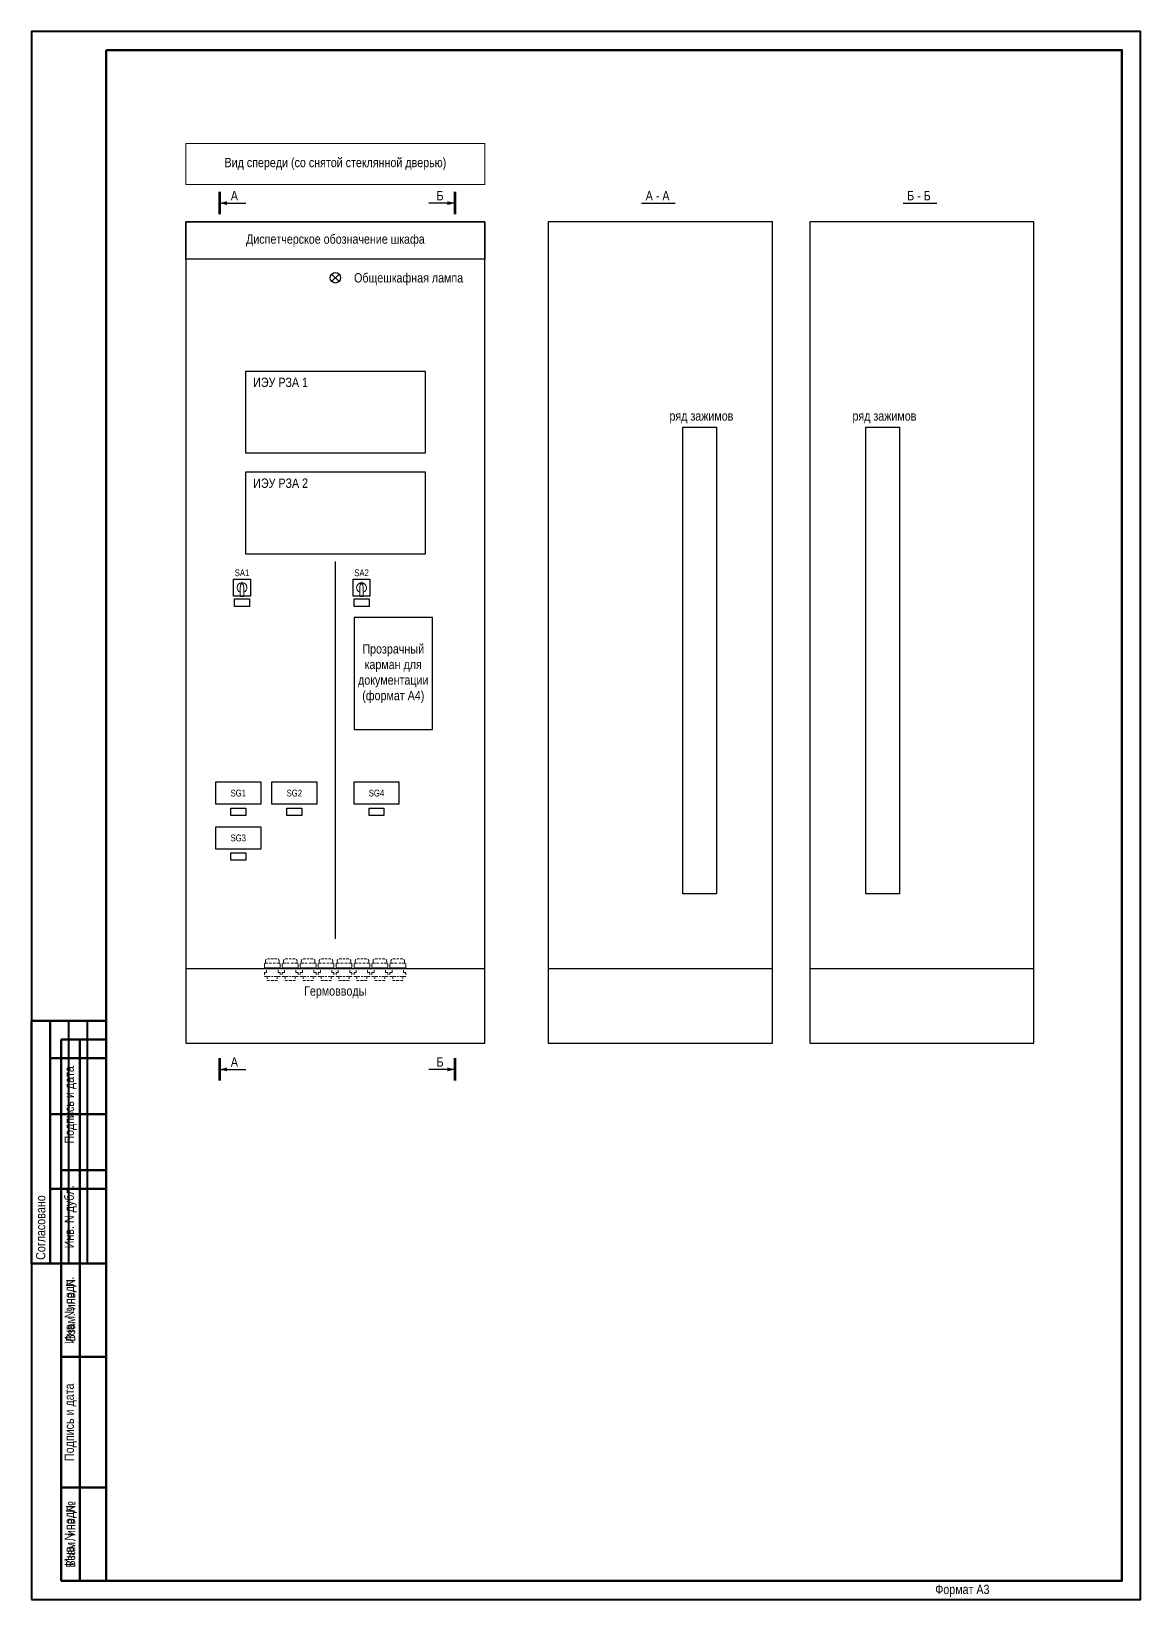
# Model space of a CAD drawing. Header units: millimetres. Extents: x 2179 to 12176, y -20554 to -12004.
# Drawn here: x 11879 to 12176, y -16522 to -16102 of the extents above; entities that cross this region are included whole.
import ezdxf
from ezdxf.enums import TextEntityAlignment as Align

# ---------------------------------------------------------------- set-up
doc = ezdxf.new("R2010")
doc.units = ezdxf.units.MM
doc.linetypes.add('Standard', pattern=[0])
doc.linetypes.add('штриховая2', pattern=[9.525, 6.35, -3.175])
doc.layers.add('Free_graphics', color=56, linetype='Continuous')
doc.layers.add('Основная', color=7, linetype='Continuous', lineweight=30)
doc.layers.add('Толстая', color=7, linetype='Continuous', lineweight=53)
doc.layers.add('Рамка внешняя', color=8, linetype='Continuous', lineweight=40, plot=False)
doc.styles.add('2.5_Gost_RD', font='ARIALN.TTF', dxfattribs={"height": 2.5})
doc.styles.add('Narrow', font='ARIALN.TTF')
doc.styles.get("Standard").update_dxf_attribs({"font": 'ARIALN.TTF'})

# ---------------------------------------------------------------- blocks, each defined once
blk = doc.blocks.new('*T86')
at = {"color": 0, "linetype": 'ByBlock', "lineweight": 50, "transparency": 16777216}
for p, q in [((0, 0), (0, 85)), ((0, 85), (12, 85)), ((5, 0), (5, 85)), ((12, 0), (12, 85)), ((0, 60), (12, 60)), ((0, 25), (12, 25)), ((0, 0), (12, 0))]:
    blk.add_line(p, q, dxfattribs=at)
at = {"color": 0, "transparency": 16777216, "char_height": 2.5, "attachment_point": 5, "rotation": 90, "style": '2.5_Gost_RD'}
for s, insert, width in [('Инв. № подл.', (2.5, 72.5), 23), ('Подпись и дата', (2.5, 42.5), 33), ('Взам. инв. №', (2.5, 12.5), 23)]:
    blk.add_mtext(s, dxfattribs=dict(at, insert=insert, width=width))
blk = doc.blocks.new('*T87')
at = {"color": 0, "linetype": 'ByBlock', "lineweight": 50, "transparency": 16777216}
for p, q in [((0, 0), (0, 65)), ((0, 65), (20, 65)), ((5, 0), (5, 65)), ((20, 0), (20, 65)), ((5, 55), (20, 55)), ((5, 40), (20, 40)), ((5, 20), (20, 20)), ((0, 0), (20, 0))]:
    blk.add_line(p, q, dxfattribs=at)
at = {"color": 0, "linetype": 'ByBlock', "lineweight": -2, "transparency": 16777216}
for p, q in [((10, 0), (10, 65)), ((15, 0), (15, 65))]:
    blk.add_line(p, q, dxfattribs=at)
at = {"color": 0, "transparency": 16777216, "insert": (2.5, 1), "char_height": 2.5, "width": 63, "attachment_point": 4, "rotation": 90, "style": '2.5_Gost_RD'}
blk.add_mtext('Согласовано', dxfattribs=at)
blk = doc.blocks.new('*T88')
at = {"color": 0, "linetype": 'ByBlock', "lineweight": 50, "transparency": 16777216}
for p, q in [((0, 0), (0, 145)), ((0, 145), (12, 145)), ((5, 0), (5, 145)), ((12, 0), (12, 145)), ((0, 110), (12, 110)), ((0, 85), (12, 85)), ((0, 60), (12, 60)), ((0, 25), (12, 25)), ((0, 0), (12, 0))]:
    blk.add_line(p, q, dxfattribs=at)
at = {"color": 0, "transparency": 16777216, "char_height": 2.5, "attachment_point": 5, "rotation": 90, "style": '2.5_Gost_RD'}
for s, insert, width in [('{\\C256;Подпись и дата}', (2.5, 127.5), 33), ('{\\C256;Инв. N дубл.}', (2.5, 97.5), 23), ('{\\C256;Взам. инв. N}', (2.5, 72.5), 23), ('Подпись и дата', (2.5, 42.5), 33), ('Инв. N подл.', (2.5, 12.5), 23)]:
    blk.add_mtext(s, dxfattribs=dict(at, insert=insert, width=width))
blk = doc.blocks.new('*U85')
blk.add_lwpolyline([(0, 0), (297, 0), (297, 420), (0, 420)], close=True)
at = {"lineweight": 50}
blk.add_lwpolyline([(20, 415), (292, 415), (292, 5), (20, 5)], close=True, dxfattribs=at)
for name, p in [('*T87', (0, 90)), ('*T88', (8, 5)), ('*T86', (8, 5))]:
    blk.add_blockref(name, p)
at = {"style": '2.5_Gost_RD', "flags": 8}
blk.add_attdef('ФОРМАТ', text='', height=2.5, dxfattribs=at).set_placement((242, 4), align=Align.TOP_LEFT)
blk = doc.blocks.new('*T162')
at = {"layer": 'Defpoints', "color": 8, "linetype": 'ByBlock', "lineweight": 0, "transparency": 16777216}
for p, q in [((0, 0), (80, 0)), ((0, 0), (0, -11)), ((80, 0), (80, -11)), ((0, -11), (80, -11))]:
    blk.add_line(p, q, dxfattribs=at)
at = {"layer": 'Основная', "color": 0, "transparency": 16777216, "insert": (40, -5.5), "char_height": 2.5, "width": 78, "attachment_point": 5}
blk.add_mtext('Вид спереди (со снятой стеклянной дверью) ', dxfattribs=at)
blk = doc.blocks.new('Переключатель')
at = {"ltscale": 0.35}
blk.add_line((-0.46875, -2.25), (0.46875, -2.25), dxfattribs=at)
blk.add_lwpolyline([(-2.25, 2.25), (2.25, 2.25), (2.25, -2.25), (-2.25, -2.25)], close=True, dxfattribs=at)
at = {"layer": 'Free_graphics', "color": 0, "linetype": 'Standard', "lineweight": 9}
for p, q in [((-0.46875, 0), (-0.328125, 0.9375)), ((-0.46875, -2.25), (-0.46875, 0)), ((-0.328125, 0.9375), (0, 1.5)), ((-0.328125, 0.9375), (0.328125, 0.9375)), ((0.328125, 0.9375), (0, 1.5)), ((0.46875, 0), (0.328125, 0.9375)), ((0.46875, -2.25), (0.46875, 0))]:
    blk.add_line(p, q, dxfattribs=at)
for radius, start, end in [(1.317188, 95, 249), (1.314375, 291, 85)]:
    blk.add_arc((0, 0), radius, start, end, dxfattribs=at)

msp = doc.modelspace()

# ---------------------------------------------------------------- linework, layer by layer
at = {"linetype": 'штриховая2', "lineweight": 13, "ltscale": 0.1}
for p, q in [((11942.26, -16350.41), (11943.5, -16350.41)), ((11944.75, -16350.41), (11943.5, -16350.41)), ((11947.06, -16350.41), (11948.3, -16350.41)), ((11949.55, -16350.41), (11948.3, -16350.41)), ((11951.86, -16350.41), (11953.1, -16350.41)), ((11954.35, -16350.41), (11953.1, -16350.41)), ((11956.66, -16350.41), (11957.9, -16350.41)), ((11959.15, -16350.41), (11957.9, -16350.41)), ((11961.46, -16350.41), (11962.7, -16350.41)), ((11963.95, -16350.41), (11962.7, -16350.41)), ((11966.26, -16350.41), (11967.5, -16350.41)), ((11968.75, -16350.41), (11967.5, -16350.41)), ((11971.06, -16350.41), (11972.3, -16350.41)), ((11973.55, -16350.41), (11972.3, -16350.41)), ((11975.86, -16350.41), (11977.1, -16350.41)), ((11978.35, -16350.41), (11977.1, -16350.41)), ((11941.39, -16351.75), (11941.39, -16353)), ((11941.39, -16353), (11941.39, -16351.75)), ((11941.39, -16354.06), (11941.39, -16355.11)), ((11941.39, -16354.06), (11941.97, -16354.06)), ((11941.68, -16351.08), (11941.68, -16351.56)), ((11941.68, -16351.56), (11943.5, -16351.56)), ((11941.97, -16354.06), (11941.97, -16353)), ((11945.33, -16351.56), (11943.5, -16351.56)), ((11945.04, -16354.06), (11945.04, -16353)), ((11945.62, -16354.06), (11945.04, -16354.06)), ((11945.33, -16351.08), (11945.33, -16351.56)), ((11945.62, -16351.75), (11945.62, -16353)), ((11945.62, -16353), (11945.62, -16351.75)), ((11945.62, -16354.06), (11945.62, -16355.11)), ((11946.19, -16354.06), (11946.19, -16355.11)), ((11946.19, -16354.06), (11946.77, -16354.06)), ((11946.48, -16351.08), (11946.48, -16351.56)), ((11946.48, -16351.56), (11948.3, -16351.56)), ((11946.77, -16354.06), (11946.77, -16353)), ((11950.13, -16351.56), (11948.3, -16351.56)), ((11949.84, -16354.06), (11949.84, -16353)), ((11950.42, -16354.06), (11949.84, -16354.06)), ((11950.13, -16351.08), (11950.13, -16351.56)), ((11950.42, -16351.75), (11950.42, -16353)), ((11950.42, -16353), (11950.42, -16351.75)), ((11950.42, -16354.06), (11950.42, -16355.11)), ((11950.99, -16351.75), (11950.99, -16353)), ((11950.99, -16353), (11950.99, -16351.75)), ((11950.99, -16354.06), (11950.99, -16355.11)), ((11950.99, -16354.06), (11951.57, -16354.06)), ((11951.28, -16351.08), (11951.28, -16351.56)), ((11951.28, -16351.56), (11953.1, -16351.56)), ((11951.57, -16354.06), (11951.57, -16353)), ((11954.93, -16351.56), (11953.1, -16351.56)), ((11954.64, -16354.06), (11954.64, -16353)), ((11955.22, -16354.06), (11954.64, -16354.06)), ((11954.93, -16351.08), (11954.93, -16351.56)), ((11955.22, -16351.75), (11955.22, -16353)), ((11955.22, -16353), (11955.22, -16351.75)), ((11955.22, -16354.06), (11955.22, -16355.11)), ((11955.79, -16351.75), (11955.79, -16353)), ((11955.79, -16353), (11955.79, -16351.75)), ((11955.79, -16354.06), (11955.79, -16355.11)), ((11955.79, -16354.06), (11956.37, -16354.06)), ((11956.08, -16351.08), (11956.08, -16351.56)), ((11956.08, -16351.56), (11957.9, -16351.56)), ((11956.37, -16354.06), (11956.37, -16353)), ((11959.73, -16351.56), (11957.9, -16351.56)), ((11959.44, -16354.06), (11959.44, -16353)), ((11960.02, -16354.06), (11959.44, -16354.06)), ((11959.73, -16351.08), (11959.73, -16351.56)), ((11960.02, -16351.75), (11960.02, -16353)), ((11960.02, -16353), (11960.02, -16351.75)), ((11960.02, -16354.06), (11960.02, -16355.11)), ((11960.59, -16351.75), (11960.59, -16353)), ((11960.59, -16353), (11960.59, -16351.75)), ((11960.59, -16351.75), (11960.59, -16353)), ((11960.59, -16353), (11960.59, -16351.75)), ((11960.59, -16354.06), (11960.59, -16355.11)), ((11960.59, -16354.06), (11961.17, -16354.06)), ((11960.59, -16354.06), (11960.59, -16355.11)), ((11960.88, -16351.08), (11960.88, -16351.56)), ((11960.88, -16351.56), (11962.7, -16351.56)), ((11961.17, -16354.06), (11961.17, -16353)), ((11964.53, -16351.56), (11962.7, -16351.56)), ((11964.24, -16354.06), (11964.24, -16353)), ((11964.82, -16354.06), (11964.24, -16354.06)), ((11964.53, -16351.08), (11964.53, -16351.56)), ((11964.82, -16351.75), (11964.82, -16353)), ((11964.82, -16353), (11964.82, -16351.75)), ((11964.82, -16354.06), (11964.82, -16355.11)), ((11965.39, -16351.75), (11965.39, -16353)), ((11965.39, -16353), (11965.39, -16351.75)), ((11965.39, -16354.06), (11965.39, -16355.11)), ((11965.39, -16354.06), (11965.97, -16354.06)), ((11965.68, -16351.08), (11965.68, -16351.56)), ((11965.68, -16351.56), (11967.5, -16351.56)), ((11965.97, -16354.06), (11965.97, -16353)), ((11969.33, -16351.56), (11967.5, -16351.56)), ((11969.04, -16354.06), (11969.04, -16353)), ((11969.62, -16354.06), (11969.04, -16354.06)), ((11969.33, -16351.08), (11969.33, -16351.56)), ((11969.62, -16351.75), (11969.62, -16353)), ((11969.62, -16353), (11969.62, -16351.75)), ((11969.62, -16354.06), (11969.62, -16355.11)), ((11970.19, -16351.75), (11970.19, -16353)), ((11970.19, -16353), (11970.19, -16351.75)), ((11970.19, -16354.06), (11970.19, -16355.11)), ((11970.19, -16354.06), (11970.77, -16354.06)), ((11970.48, -16351.08), (11970.48, -16351.56)), ((11970.48, -16351.56), (11972.3, -16351.56)), ((11970.77, -16354.06), (11970.77, -16353)), ((11974.13, -16351.56), (11972.3, -16351.56)), ((11973.84, -16354.06), (11973.84, -16353)), ((11974.42, -16354.06), (11973.84, -16354.06)), ((11974.13, -16351.08), (11974.13, -16351.56)), ((11974.42, -16351.75), (11974.42, -16353)), ((11974.42, -16353), (11974.42, -16351.75)), ((11974.42, -16354.06), (11974.42, -16355.11)), ((11974.99, -16351.75), (11974.99, -16353)), ((11974.99, -16353), (11974.99, -16351.75)), ((11974.99, -16354.06), (11974.99, -16355.11)), ((11974.99, -16354.06), (11975.57, -16354.06)), ((11975.28, -16351.08), (11975.28, -16351.56)), ((11975.28, -16351.56), (11977.1, -16351.56)), ((11975.57, -16354.06), (11975.57, -16353)), ((11978.93, -16351.56), (11977.1, -16351.56)), ((11978.64, -16354.06), (11978.64, -16353)), ((11979.22, -16354.06), (11978.64, -16354.06)), ((11978.93, -16351.08), (11978.93, -16351.56)), ((11979.22, -16351.75), (11979.22, -16353)), ((11979.22, -16353), (11979.22, -16351.75)), ((11979.22, -16354.06), (11979.22, -16355.11)), ((11941.39, -16355.11), (11943.5, -16355.11)), ((11942.16, -16355.11), (11942.16, -16356.17)), ((11942.16, -16356.17), (11943.5, -16356.17)), ((11945.62, -16355.11), (11943.5, -16355.11)), ((11944.85, -16356.17), (11943.5, -16356.17)), ((11944.85, -16355.11), (11944.85, -16356.17)), ((11946.19, -16355.11), (11948.3, -16355.11)), ((11946.96, -16355.11), (11946.96, -16356.17)), ((11946.96, -16356.17), (11948.3, -16356.17)), ((11950.42, -16355.11), (11948.3, -16355.11)), ((11949.65, -16356.17), (11948.3, -16356.17)), ((11949.65, -16355.11), (11949.65, -16356.17)), ((11950.99, -16355.11), (11953.1, -16355.11)), ((11951.76, -16355.11), (11951.76, -16356.17)), ((11951.76, -16356.17), (11953.1, -16356.17)), ((11955.22, -16355.11), (11953.1, -16355.11)), ((11954.45, -16356.17), (11953.1, -16356.17)), ((11954.45, -16355.11), (11954.45, -16356.17)), ((11955.79, -16355.11), (11957.9, -16355.11)), ((11956.56, -16355.11), (11956.56, -16356.17)), ((11956.56, -16356.17), (11957.9, -16356.17)), ((11960.02, -16355.11), (11957.9, -16355.11)), ((11959.25, -16356.17), (11957.9, -16356.17)), ((11959.25, -16355.11), (11959.25, -16356.17)), ((11960.59, -16355.11), (11962.7, -16355.11)), ((11961.36, -16355.11), (11961.36, -16356.17)), ((11961.36, -16356.17), (11962.7, -16356.17)), ((11964.82, -16355.11), (11962.7, -16355.11)), ((11964.05, -16356.17), (11962.7, -16356.17)), ((11964.05, -16355.11), (11964.05, -16356.17)), ((11965.39, -16355.11), (11967.5, -16355.11)), ((11966.16, -16355.11), (11966.16, -16356.17)), ((11966.16, -16356.17), (11967.5, -16356.17)), ((11969.62, -16355.11), (11967.5, -16355.11)), ((11968.85, -16356.17), (11967.5, -16356.17)), ((11968.85, -16355.11), (11968.85, -16356.17)), ((11970.19, -16355.11), (11972.3, -16355.11)), ((11970.96, -16355.11), (11970.96, -16356.17)), ((11970.96, -16356.17), (11972.3, -16356.17)), ((11974.42, -16355.11), (11972.3, -16355.11)), ((11973.65, -16356.17), (11972.3, -16356.17)), ((11973.65, -16355.11), (11973.65, -16356.17)), ((11974.99, -16355.11), (11977.1, -16355.11)), ((11975.76, -16355.11), (11975.76, -16356.17)), ((11975.76, -16356.17), (11977.1, -16356.17)), ((11979.22, -16355.11), (11977.1, -16355.11)), ((11978.45, -16356.17), (11977.1, -16356.17)), ((11978.45, -16355.11), (11978.45, -16356.17))]:
    msp.add_line(p, q, dxfattribs=at)
for points in [[(11941.68, -16351.08), (11941.69, -16350.9), (11941.73, -16350.77), (11941.78, -16350.64), (11941.87, -16350.53), (11941.98, -16350.46), (11942.13, -16350.41), (11942.35, -16350.41)], [(11945.33, -16351.08), (11945.32, -16350.9), (11945.28, -16350.77), (11945.23, -16350.64), (11945.14, -16350.53), (11945.03, -16350.46), (11944.88, -16350.41), (11944.66, -16350.41)], [(11946.48, -16351.08), (11946.49, -16350.9), (11946.53, -16350.77), (11946.58, -16350.64), (11946.67, -16350.53), (11946.78, -16350.46), (11946.93, -16350.41), (11947.15, -16350.41)], [(11950.13, -16351.08), (11950.12, -16350.9), (11950.08, -16350.77), (11950.03, -16350.64), (11949.94, -16350.53), (11949.83, -16350.46), (11949.68, -16350.41), (11949.46, -16350.41)], [(11951.28, -16351.08), (11951.29, -16350.9), (11951.33, -16350.77), (11951.38, -16350.64), (11951.47, -16350.53), (11951.58, -16350.46), (11951.73, -16350.41), (11951.95, -16350.41)], [(11954.93, -16351.08), (11954.92, -16350.9), (11954.88, -16350.77), (11954.83, -16350.64), (11954.74, -16350.53), (11954.63, -16350.46), (11954.48, -16350.41), (11954.26, -16350.41)], [(11956.08, -16351.08), (11956.09, -16350.9), (11956.13, -16350.77), (11956.18, -16350.64), (11956.27, -16350.53), (11956.38, -16350.46), (11956.53, -16350.41), (11956.75, -16350.41)], [(11959.73, -16351.08), (11959.72, -16350.9), (11959.68, -16350.77), (11959.63, -16350.64), (11959.54, -16350.53), (11959.43, -16350.46), (11959.28, -16350.41), (11959.06, -16350.41)], [(11960.88, -16351.08), (11960.89, -16350.9), (11960.93, -16350.77), (11960.98, -16350.64), (11961.07, -16350.53), (11961.18, -16350.46), (11961.33, -16350.41), (11961.55, -16350.41)], [(11964.53, -16351.08), (11964.52, -16350.9), (11964.48, -16350.77), (11964.43, -16350.64), (11964.34, -16350.53), (11964.23, -16350.46), (11964.08, -16350.41), (11963.86, -16350.41)], [(11965.68, -16351.08), (11965.69, -16350.9), (11965.73, -16350.77), (11965.78, -16350.64), (11965.87, -16350.53), (11965.98, -16350.46), (11966.13, -16350.41), (11966.35, -16350.41)], [(11969.33, -16351.08), (11969.32, -16350.9), (11969.28, -16350.77), (11969.23, -16350.64), (11969.14, -16350.53), (11969.03, -16350.46), (11968.88, -16350.41), (11968.66, -16350.41)], [(11970.48, -16351.08), (11970.49, -16350.9), (11970.53, -16350.77), (11970.58, -16350.64), (11970.67, -16350.53), (11970.78, -16350.46), (11970.93, -16350.41), (11971.15, -16350.41)], [(11974.13, -16351.08), (11974.12, -16350.9), (11974.08, -16350.77), (11974.03, -16350.64), (11973.94, -16350.53), (11973.83, -16350.46), (11973.68, -16350.41), (11973.46, -16350.41)], [(11975.28, -16351.08), (11975.29, -16350.9), (11975.33, -16350.77), (11975.38, -16350.64), (11975.47, -16350.53), (11975.58, -16350.46), (11975.73, -16350.41), (11975.95, -16350.41)], [(11978.93, -16351.08), (11978.92, -16350.9), (11978.88, -16350.77), (11978.83, -16350.64), (11978.74, -16350.53), (11978.63, -16350.46), (11978.48, -16350.41), (11978.26, -16350.41)], [(11941.39, -16351.75), (11941.43, -16351.7), (11941.49, -16351.64), (11941.54, -16351.6), (11941.59, -16351.58), (11941.65, -16351.57), (11941.68, -16351.56)], [(11945.62, -16351.75), (11945.58, -16351.7), (11945.52, -16351.64), (11945.47, -16351.6), (11945.42, -16351.58), (11945.36, -16351.57), (11945.33, -16351.56)], [(11946.19, -16351.75), (11946.23, -16351.7), (11946.29, -16351.64), (11946.34, -16351.6), (11946.39, -16351.58), (11946.45, -16351.57), (11946.48, -16351.56)], [(11950.42, -16351.75), (11950.38, -16351.7), (11950.32, -16351.64), (11950.27, -16351.6), (11950.22, -16351.58), (11950.16, -16351.57), (11950.13, -16351.56)], [(11950.99, -16351.75), (11951.03, -16351.7), (11951.09, -16351.64), (11951.14, -16351.6), (11951.19, -16351.58), (11951.25, -16351.57), (11951.28, -16351.56)], [(11955.22, -16351.75), (11955.18, -16351.7), (11955.12, -16351.64), (11955.07, -16351.6), (11955.02, -16351.58), (11954.96, -16351.57), (11954.93, -16351.56)], [(11955.79, -16351.75), (11955.83, -16351.7), (11955.89, -16351.64), (11955.94, -16351.6), (11955.99, -16351.58), (11956.05, -16351.57), (11956.08, -16351.56)], [(11960.02, -16351.75), (11959.98, -16351.7), (11959.92, -16351.64), (11959.87, -16351.6), (11959.82, -16351.58), (11959.76, -16351.57), (11959.73, -16351.56)], [(11960.59, -16351.75), (11960.63, -16351.7), (11960.69, -16351.64), (11960.74, -16351.6), (11960.79, -16351.58), (11960.85, -16351.57), (11960.88, -16351.56)], [(11964.82, -16351.75), (11964.78, -16351.7), (11964.72, -16351.64), (11964.67, -16351.6), (11964.62, -16351.58), (11964.56, -16351.57), (11964.53, -16351.56)], [(11965.39, -16351.75), (11965.43, -16351.7), (11965.49, -16351.64), (11965.54, -16351.6), (11965.59, -16351.58), (11965.65, -16351.57), (11965.68, -16351.56)], [(11969.62, -16351.75), (11969.58, -16351.7), (11969.52, -16351.64), (11969.47, -16351.6), (11969.42, -16351.58), (11969.36, -16351.57), (11969.33, -16351.56)], [(11970.19, -16351.75), (11970.23, -16351.7), (11970.29, -16351.64), (11970.34, -16351.6), (11970.39, -16351.58), (11970.45, -16351.57), (11970.48, -16351.56)], [(11974.42, -16351.75), (11974.38, -16351.7), (11974.32, -16351.64), (11974.27, -16351.6), (11974.22, -16351.58), (11974.16, -16351.57), (11974.13, -16351.56)], [(11974.99, -16351.75), (11975.03, -16351.7), (11975.09, -16351.64), (11975.14, -16351.6), (11975.19, -16351.58), (11975.25, -16351.57), (11975.28, -16351.56)], [(11979.22, -16351.75), (11979.18, -16351.7), (11979.12, -16351.64), (11979.07, -16351.6), (11979.02, -16351.58), (11978.96, -16351.57), (11978.93, -16351.56)]]:
    msp.add_spline(points, degree=3, dxfattribs=at)
at = {"layer": 'Основная'}
msp.add_line((11960.4, -16345), (11960.4, -16244), dxfattribs=at)
at = {"layer": 'Основная', "ltscale": 100}
msp.add_line((11920.4, -16353), (12000.4, -16353), dxfattribs=at)
at = {"layer": 'Основная', "linetype": 'штриховая2', "lineweight": 13, "ltscale": 1000}
for p, q in [((11941.39, -16352.81), (11943.5, -16352.81)), ((11941.39, -16353), (11943.5, -16353)), ((11941.97, -16353), (11941.39, -16353)), ((11945.62, -16352.81), (11943.5, -16352.81)), ((11945.62, -16353), (11943.5, -16353)), ((11945.04, -16353), (11945.62, -16353)), ((11946.19, -16351.75), (11946.19, -16353)), ((11946.19, -16353), (11946.19, -16351.75)), ((11946.19, -16352.81), (11948.3, -16352.81)), ((11946.19, -16353), (11948.3, -16353)), ((11946.77, -16353), (11946.19, -16353)), ((11950.42, -16352.81), (11948.3, -16352.81)), ((11950.42, -16353), (11948.3, -16353)), ((11949.84, -16353), (11950.42, -16353)), ((11950.99, -16352.81), (11953.1, -16352.81)), ((11950.99, -16353), (11953.1, -16353)), ((11951.57, -16353), (11950.99, -16353)), ((11955.22, -16352.81), (11953.1, -16352.81)), ((11955.22, -16353), (11953.1, -16353)), ((11954.64, -16353), (11955.22, -16353)), ((11955.79, -16352.81), (11957.9, -16352.81)), ((11955.79, -16353), (11957.9, -16353)), ((11956.37, -16353), (11955.79, -16353)), ((11960.02, -16352.81), (11957.9, -16352.81)), ((11960.02, -16353), (11957.9, -16353)), ((11959.44, -16353), (11960.02, -16353)), ((11960.59, -16352.81), (11962.7, -16352.81)), ((11960.59, -16353), (11962.7, -16353)), ((11961.17, -16353), (11960.59, -16353)), ((11964.82, -16352.81), (11962.7, -16352.81)), ((11964.82, -16353), (11962.7, -16353)), ((11964.24, -16353), (11964.82, -16353)), ((11965.39, -16352.81), (11967.5, -16352.81)), ((11965.39, -16353), (11967.5, -16353)), ((11965.97, -16353), (11965.39, -16353)), ((11969.62, -16352.81), (11967.5, -16352.81)), ((11969.62, -16353), (11967.5, -16353)), ((11969.04, -16353), (11969.62, -16353)), ((11970.19, -16352.81), (11972.3, -16352.81)), ((11970.19, -16353), (11972.3, -16353)), ((11970.77, -16353), (11970.19, -16353)), ((11974.42, -16352.81), (11972.3, -16352.81)), ((11974.42, -16353), (11972.3, -16353)), ((11973.84, -16353), (11974.42, -16353)), ((11974.99, -16352.81), (11977.1, -16352.81)), ((11974.99, -16353), (11977.1, -16353)), ((11975.57, -16353), (11974.99, -16353)), ((11979.22, -16352.81), (11977.1, -16352.81)), ((11979.22, -16353), (11977.1, -16353)), ((11978.64, -16353), (11979.22, -16353))]:
    msp.add_line(p, q, dxfattribs=at)
at = {"layer": 'Основная', "ltscale": 100}
for points in [[(11929.4, -16148, 0, 1, 0), (11931.4, -16148, 0, 0, 0)], [(11992.4, -16148, 0, 1, 0), (11990.4, -16148, 0, 0, 0)], [(11929.4, -16380, 0, 1, 0), (11931.4, -16380, 0, 0, 0)], [(11992.4, -16380, 0, 1, 0), (11990.4, -16380, 0, 0, 0)]]:
    msp.add_lwpolyline(points, format="xyseb", dxfattribs=at)
for points in [[(11929.4, -16148), (11936.4, -16148)], [(11992.4, -16148), (11985.4, -16148)], [(12042.4, -16148), (12051.4, -16148)], [(12112.4, -16148), (12121.4, -16148)], [(11959.4, -16167), (11961.4, -16169)], [(11959.4, -16169), (11961.4, -16167)], [(11959.4, -16167), (11961.4, -16169)], [(11959.4, -16169), (11961.4, -16167)], [(12017.4, -16353), (12077.4, -16353)], [(12087.4, -16353), (12147.4, -16353)], [(11929.4, -16380), (11936.4, -16380)], [(11992.4, -16380), (11985.4, -16380)]]:
    msp.add_lwpolyline(points, dxfattribs=at)
at = {"layer": 'Основная'}
for points in [[(11920.4, -16373), (12000.4, -16373), (12000.4, -16153), (11920.4, -16153)], [(12077.4, -16153), (12017.4, -16153), (12017.4, -16373), (12077.4, -16373)], [(12147.4, -16153), (12087.4, -16153), (12087.4, -16373), (12147.4, -16373)], [(11936.4, -16193), (11984.4, -16193), (11984.4, -16215), (11936.4, -16215)], [(12053.4, -16208), (12062.4, -16208), (12062.4, -16333), (12053.4, -16333)], [(12102.4, -16208), (12111.4, -16208), (12111.4, -16333), (12102.4, -16333)], [(11936.4, -16220), (11984.4, -16220), (11984.4, -16242), (11936.4, -16242)], [(11933.4, -16254), (11937.4, -16254), (11937.4, -16256), (11933.4, -16256)], [(11965.4, -16254), (11969.4, -16254), (11969.4, -16256), (11965.4, -16256)], [(11965.4, -16289), (11986.4, -16289), (11986.4, -16259), (11965.4, -16259)], [(11932.4, -16310), (11936.4, -16310), (11936.4, -16312), (11932.4, -16312)], [(11947.4, -16310), (11951.4, -16310), (11951.4, -16312), (11947.4, -16312)], [(11969.4, -16310), (11973.4, -16310), (11973.4, -16312), (11969.4, -16312)], [(11932.4, -16322), (11936.4, -16322), (11936.4, -16324), (11932.4, -16324)]]:
    msp.add_lwpolyline(points, close=True, dxfattribs=at)
at = {"layer": 'Основная', "ltscale": 100}
msp.add_lwpolyline([(11920.4, -16153), (12000.4, -16153), (12000.4, -16163), (11920.4, -16163)], close=True, dxfattribs=at)
at = {"layer": 'Основная', "ltscale": 0.35}
for points in [[(11928.4, -16303), (11940.4, -16303), (11940.4, -16309), (11928.4, -16309)], [(11943.4, -16303), (11955.4, -16303), (11955.4, -16309), (11943.4, -16309)], [(11965.4, -16303), (11977.4, -16303), (11977.4, -16309), (11965.4, -16309)], [(11928.4, -16315), (11940.4, -16315), (11940.4, -16321), (11928.4, -16321)]]:
    msp.add_lwpolyline(points, close=True, dxfattribs=at)
msp.add_circle((11960.4, -16168), 1.41, dxfattribs=at)
msp.add_circle((11960.4, -16168), 1.41, dxfattribs=at)
at = {"layer": 'Толстая', "ltscale": 100}
for points in [[(11929.4, -16145), (11929.4, -16151)], [(11992.4, -16145), (11992.4, -16151)], [(11929.4, -16377), (11929.4, -16383)], [(11992.4, -16377), (11992.4, -16383)]]:
    msp.add_lwpolyline(points, dxfattribs=at)

# ---------------------------------------------------------------- block references
msp.add_blockref('*T162', (11920.4, -16132))
at = {"layer": 'Основная', "ltscale": 0.35}
for p in [(11935.4, -16251), (11967.4, -16251)]:
    msp.add_blockref('Переключатель', p, dxfattribs=at)
at = {"layer": 'Рамка внешняя'}
msp.add_blockref('*U85', (11879, -16522), dxfattribs=at).add_auto_attribs({'ФОРМАТ': 'Формат А3'})

# ---------------------------------------------------------------- texts
at = {"layer": 'Основная', "color": 0, "style": 'Narrow'}
for s, p in [('А', (11932.4, -16146)), ('Б', (11987.49, -16146)), ('А - А', (12043.49, -16146)), ('Б - Б', (12113.49, -16146)), ('Общешкафная лампа', (11965.4, -16168)), ('Общешкафная лампа', (11965.4, -16168)), ('ИЭУ РЗА', (11938.4, -16196)), ('ИЭУ РЗА 1', (11938.4, -16196)), ('ИЭУ РЗА 2', (11938.4, -16223)), ('А', (11932.4, -16378)), ('Б', (11987.49, -16378))]:
    msp.add_text(s, height=2.5, dxfattribs=at).set_placement(p, align=Align.MIDDLE_LEFT)
for s, height, p in [('ряд зажимов', 2.5, (12058.4, -16205)), ('ряд зажимов', 2.5, (12107.4, -16205)), ('SA1', 1.8, (11935.4, -16247)), ('SA2', 1.8, (11967.4, -16247)), ('SG1', 1.8, (11934.4, -16306)), ('SG2', 1.8, (11949.4, -16306)), ('SG4', 1.8, (11971.4, -16306)), ('SG3', 1.8, (11934.4, -16318)), ('Гермовводы', 2.5, (11960.4, -16359))]:
    msp.add_text(s, height=height, dxfattribs=at).set_placement(p, align=Align.MIDDLE_CENTER)
at = {"layer": 'Основная', "char_height": 2.5, "attachment_point": 5, "style": 'Narrow'}
for s, insert, width in [('Диспетчерское обозначение шкафа', (11960.4, -16158), 80), ('Прозрачный карман для документации (формат А4)', (11975.9, -16274), 21)]:
    msp.add_mtext(s, dxfattribs=dict(at, insert=insert, width=width))

doc.saveas('drawing.dxf')
